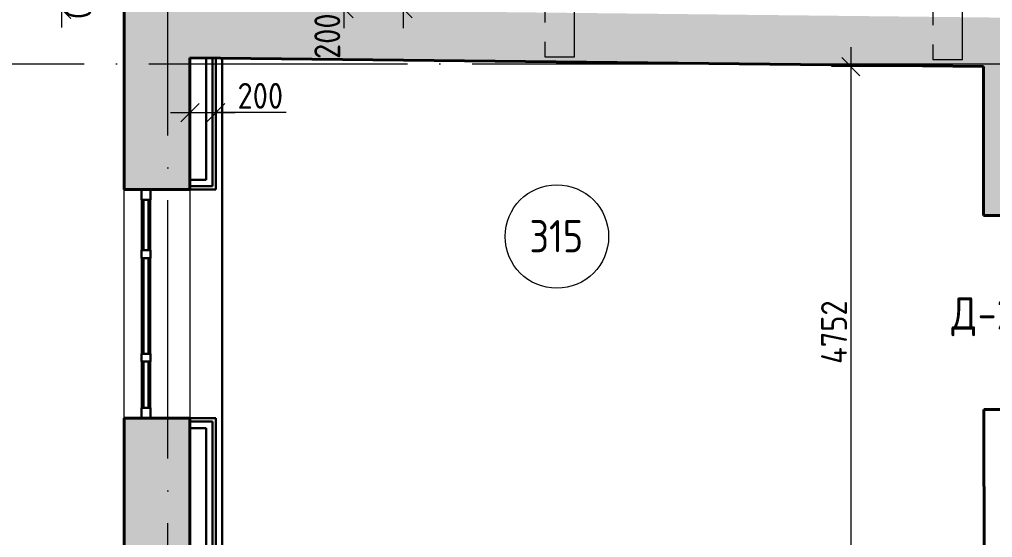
# Model space of a CAD drawing. Header units: millimetres. Extents: x -269164 to 430575, y -569542 to 36130.
# Drawn here: x 171096 to 178619, y -397429 to -393422 of the extents above; entities that cross this region are included whole.
import ezdxf

# ---------------------------------------------------------------- set-up
doc = ezdxf.new("R2010")
doc.units = ezdxf.units.MM
for name, pattern in [('ADSK_Линия сетки', [25, 20, -2.5, 0, -2.5]), ('ADSK_Сверху', [4.5, 3, -1.5]), ('GOST2.303 4', [7, 5, -2, 0])]:
    doc.linetypes.add(name, pattern=pattern)
for name, color, linetype, lineweight in [('Витраж', 7, 'Continuous', 18), ('Каркас', 7, 'Continuous', 18), ('Марки дверей', 7, 'Continuous', 20), ('Марки помещений', 7, 'Continuous', 20), ('Оси', 7, 'Continuous', 9), ('Панели витража', 7, 'Continuous', 18), ('Размеры', 7, 'Continuous', 9), ('Стены внутренние', 7, 'Continuous', 18), ('Стены наружные', 7, 'Continuous', 18)]:
    doc.layers.add(name, color=color, linetype=linetype, lineweight=lineweight)
doc.styles.add('GOST Common', font='GOST_Common.ttf', dxfattribs={"width": 0.9, "height": 200})
doc.styles.add('GOST Common_2', font='GOST_Common.ttf', dxfattribs={"width": 0.9, "height": 250})
doc.dimstyles.new('ADSK_Основной_2_мм_Округление_до_1_мм', dxfattribs={"dimscale": 304.8, "dimtxt": 201.142999, "dimasz": 0.463911, "dimexe": 0.492126, "dimexo": 0.492126, "dimgap": 0.098425, "dimtad": 1, "dimdec": 0, "dimdsep": 46, "dimtxsty": 'GOST Common', "dimblk1": 'OBLIQUE', "dimblk2": 'OBLIQUE', "dimsah": 1, "dimcen": 0.09, "dimdle": 0.492126, "dimazin": 2, "dimtfac": 1, "dimtdec": 4, "dimtix": 1, "dimtmove": 0, "dimatfit": 3, "dimfxl": 1, "dimtvp": 1, "dimtolj": 1, "dimtzin": 0, "dimlwd": 20, "dimlwe": 20, "dimarcsym": 2})
doc.dimstyles.new('ADSK_Основной_2_мм_Округление_до_1_мм_1', dxfattribs={"dimscale": 304.8, "dimtxt": 201.142999, "dimasz": 0.463911, "dimexe": 0.492126, "dimexo": 0.492126, "dimgap": 0.098425, "dimtad": 1, "dimdec": 0, "dimdsep": 46, "dimtxsty": 'GOST Common', "dimblk1": 'OBLIQUE', "dimblk2": 'OBLIQUE', "dimsah": 1, "dimcen": 0.09, "dimdle": 0.492126, "dimazin": 2, "dimtfac": 1, "dimtdec": 4, "dimtix": 1, "dimtmove": 1, "dimatfit": 3, "dimfxl": 1, "dimtvp": 1, "dimtolj": 1, "dimtzin": 0, "dimlwd": 20, "dimlwe": 20, "dimarcsym": 2})

# ---------------------------------------------------------------- blocks, each defined once
blk = doc.blocks.new('Прямоугольный импост - 70х20_60мм-1426885-03 План 3-го этажа маркировочный')
at = {"layer": 'Витраж', "color": 253, "linetype": 'ADSK_Сверху', "true_color": 0xaaaaaa}
for p, q in [((-5936, 19885.2), (-6006, 19885.2)), ((-6006, 19805.2), (-6006, 19885.2)), ((-5936, 19805.2), (-5936, 19885.2)), ((-6006, 19385.2), (-6006, 19415.2)), ((-5936, 19385.2), (-5936, 19415.2))]:
    blk.add_line(p, q, dxfattribs=at)
blk = doc.blocks.new('Прямоугольный импост - 70х20_60мм-1424482-03 План 3-го этажа маркировочный')
at = {"layer": 'Витраж', "color": 253, "linetype": 'ADSK_Сверху', "true_color": 0xaaaaaa}
for p, q in [((-80, 35), (0, 35)), ((0, 35), (0, -35)), ((0, -35), (-80, -35))]:
    blk.add_line(p, q, dxfattribs=at)
blk = doc.blocks.new('Прямоугольный импост - 70х20_60мм-1424483-03 План 3-го этажа маркировочный')
at = {"layer": 'Витраж', "color": 253, "linetype": 'ADSK_Сверху', "true_color": 0xaaaaaa}
for p, q in [((0, 35), (-80, 35)), ((0, -35), (0, 35)), ((-80, -35), (0, -35))]:
    blk.add_line(p, q, dxfattribs=at)
blk = doc.blocks.new('Прямоугольный импост - 70х20_60мм-1225850-03 План 3-го этажа маркировочный')
at = {"layer": 'Витраж', "color": 253, "linetype": 'ADSK_Сверху', "true_color": 0xaaaaaa}
for p, q in [((-6143.8, 27281.2), (-6143.8, 27311.2)), ((-6073.8, 27281.2), (-6073.8, 27311.2)), ((-6143.8, 26511.2), (-6143.8, 26541.2)), ((-6073.8, 26511.2), (-6073.8, 26541.2))]:
    blk.add_line(p, q, dxfattribs=at)
blk = doc.blocks.new('Прямоугольный импост - 70х20_60мм-1225113-03 План 3-го этажа маркировочный')
at = {"layer": 'Витраж', "color": 253, "linetype": 'ADSK_Сверху', "true_color": 0xaaaaaa}
for p, q in [((41024.1, 2434.5), (40994.1, 2434.5)), ((41464.1, 2434.5), (41384.1, 2434.5)), ((41464.1, 2364.5), (41464.1, 2434.5)), ((41024.1, 2364.5), (40994.1, 2364.5)), ((41464.1, 2364.5), (41384.1, 2364.5))]:
    blk.add_line(p, q, dxfattribs=at)
blk = doc.blocks.new('Прямоугольный импост - 70х60мм-1424480-03 План 3-го этажа маркировочный')
at = {"layer": 'Витраж', "color": 253, "linetype": 'ADSK_Сверху', "true_color": 0xaaaaaa}
for p, q in [((-30, 35), (30, 35)), ((30, -35), (-30, -35))]:
    blk.add_line(p, q, dxfattribs=at)
blk = doc.blocks.new('Прямоугольный импост - 70х60мм-1225009-03 План 3-го этажа маркировочный')
at = {"layer": 'Витраж', "color": 253, "linetype": 'ADSK_Сверху', "true_color": 0xaaaaaa}
for p, q in [((41024.1, 2434.5), (41024.1, 2364.5)), ((41384.1, 2434.5), (41024.1, 2434.5)), ((41384.1, 2364.5), (41384.1, 2434.5)), ((41384.1, 2364.5), (41024.1, 2364.5))]:
    blk.add_line(p, q, dxfattribs=at)
blk = doc.blocks.new('Прямоугольный импост - 70х60мм-1426887-03 План 3-го этажа маркировочный')
at = {"layer": 'Витраж', "color": 253, "linetype": 'ADSK_Сверху', "true_color": 0xaaaaaa}
for p, q in [((-5936, 19805.2), (-6006, 19805.2)), ((-6006, 19415.2), (-6006, 19805.2)), ((-5936, 19415.2), (-5936, 19805.2)), ((-6006, 19415.2), (-5936, 19415.2))]:
    blk.add_line(p, q, dxfattribs=at)
blk = doc.blocks.new('Прямоугольный импост - 70х60мм-1229542-03 План 3-го этажа маркировочный')
at = {"layer": 'Витраж', "color": 253, "linetype": 'ADSK_Сверху', "true_color": 0xaaaaaa}
for p, q in [((-6073.8, 27281.2), (-6143.8, 27281.2)), ((-6143.8, 26541.2), (-6143.8, 27281.2)), ((-6073.8, 26541.2), (-6073.8, 27281.2)), ((-6143.8, 26541.2), (-6073.8, 26541.2))]:
    blk.add_line(p, q, dxfattribs=at)
blk = doc.blocks.new('Системная панель - _AR_Стекло_40мм_привязка по центру-V30-03 План 3-го этажа маркировочный')
at = {"layer": 'Панели витража', "lineweight": 30}
for p, q in [((180, 20), (-180, 20)), ((-180, 20), (-180, -20)), ((180, -20), (180, 20)), ((-180, -20), (180, -20))]:
    blk.add_line(p, q, dxfattribs=at)
blk = doc.blocks.new('Прямоугольный импост - 70х40_60мм-V7-03 План 3-го этажа маркировочный')
at = {"layer": 'Витраж'}
for p, q in [((41024.1, 2434.5), (41384.1, 2434.5)), ((41024.1, 2364.5), (41384.1, 2364.5))]:
    blk.add_line(p, q, dxfattribs=at)
blk = doc.blocks.new('Прямоугольный импост - 70х20_60мм-V31-03 План 3-го этажа маркировочный')
at = {"layer": 'Витраж', "lineweight": 30}
for p, q in [((-80, 35), (0, 35)), ((-80, -35), (-80, 35)), ((0, 35), (0, -35)), ((0, -35), (-80, -35))]:
    blk.add_line(p, q, dxfattribs=at)
blk = doc.blocks.new('Прямоугольный импост - 70х20_60мм-V32-03 План 3-го этажа маркировочный')
at = {"layer": 'Витраж', "lineweight": 30}
for p, q in [((0, 35), (-80, 35)), ((-80, 35), (-80, -35)), ((0, -35), (0, 35)), ((-80, -35), (0, -35))]:
    blk.add_line(p, q, dxfattribs=at)
blk = doc.blocks.new('Системная панель - _AR_Стекло_40мм_привязка по центру-V33-03 План 3-го этажа маркировочный')
at = {"layer": 'Панели витража', "lineweight": 30}
for p, q in [((195, 20), (-195, 20)), ((-195, 20), (-195, -20)), ((195, -20), (195, 20)), ((-195, -20), (195, -20))]:
    blk.add_line(p, q, dxfattribs=at)
blk = doc.blocks.new('Прямоугольный импост - 70х40_60мм-1426886-03 План 3-го этажа маркировочный')
at = {"layer": 'Витраж'}
for p, q in [((-6006, 19805.2), (-6006, 19415.2)), ((-5936, 19805.2), (-5936, 19415.2))]:
    blk.add_line(p, q, dxfattribs=at)
blk = doc.blocks.new('Системная панель - _AR_Стекло_40мм_привязка по центру-1225896-03 План 3-го этажа маркировочный')
at = {"layer": 'Панели витража', "lineweight": 30}
for p, q in [((370, 20), (-370, 20)), ((-370, 20), (-370, -20)), ((370, -20), (370, 20)), ((-370, -20), (370, -20))]:
    blk.add_line(p, q, dxfattribs=at)
blk = doc.blocks.new('Прямоугольный импост - 70х40_60мм-1229684-03 План 3-го этажа маркировочный')
at = {"layer": 'Витраж'}
for p, q in [((-6143.8, 27281.2), (-6143.8, 26541.2)), ((-6073.8, 27281.2), (-6073.8, 26541.2))]:
    blk.add_line(p, q, dxfattribs=at)
blk = doc.blocks.new('Прямоугольный импост - 70х60мм-V35-03 План 3-го этажа маркировочный')
at = {"layer": 'Витраж', "lineweight": 30}
for p, q in [((-30, 35), (30, 35)), ((-30, -35), (-30, 35)), ((30, 35), (30, -35)), ((30, -35), (-30, -35))]:
    blk.add_line(p, q, dxfattribs=at)
blk = doc.blocks.new('ADSK_Марка_Помещение_ОдноЗначение - Номер-247393-03 План 3-го этажа маркировочный')
at = {"layer": 'Марки помещений'}
blk.add_circle((0, 0), 4, dxfattribs=at)
blk = doc.blocks.new('_Oblique')
at = {"color": 0, "linetype": 'ByBlock', "lineweight": -2}
blk.add_line((-0.5, -0.5), (0.5, 0.5), dxfattribs=at)
blk = doc.blocks.new('*D12186')
at = {"layer": 'Defpoints', "color": 0, "transparency": 16777216}
for p in [(172413.3, -393138.3), (171420.7, -393342.8), (172414.2, -393338.3)]:
    blk.add_point(p, dxfattribs=at)
at = {"layer": 'Размеры', "color": 0, "lineweight": 20, "transparency": 16777216}
for p, q in [((171419.9, -393142.8), (171419.2, -393001.4)), ((172263.3, -393139), (171269.9, -393143.5)), ((171419.9, -393142.8), (171420.7, -393342.8)), ((172264.2, -393339), (171270.8, -393343.5)), ((171420.7, -393342.8), (171421.4, -393484.2))]:
    blk.add_line(p, q, dxfattribs=at)
at = {"layer": 'Размеры', "color": 0, "lineweight": 20, "transparency": 16777216, "xscale": 141.4, "yscale": 141.4, "zscale": 141.4}
for p, rotation in [((171419.9, -393142.8), 270.2572279493443), ((171420.7, -393342.8), 90.2572279493443)]:
    blk.add_blockref('_Oblique', p, dxfattribs=dict(at, rotation=rotation))
at = {"layer": 'Размеры', "color": 0, "lineweight": 20, "transparency": 16777216, "insert": (171550.3, -393242.2), "char_height": 200, "width": 560.473, "attachment_point": 5, "rotation": 270.25723, "style": 'GOST Common'}
blk.add_mtext('\\A1;200', dxfattribs=at)
blk = doc.blocks.new('*D12192')
at = {"layer": 'Defpoints', "color": 0, "transparency": 16777216}
for p in [(173064.2, -391638.3), (173064.2, -393338.3), (174062.1, -393338.3)]:
    blk.add_point(p, dxfattribs=at)
at = {"layer": 'Размеры', "color": 0, "lineweight": 20, "transparency": 16777216}
for p, q in [((174062.1, -391488.3), (174062.1, -393488.3)), ((173214.2, -391638.3), (174212.1, -391638.3)), ((173214.2, -393338.3), (174212.1, -393338.3))]:
    blk.add_line(p, q, dxfattribs=at)
at = {"layer": 'Размеры', "color": 0, "lineweight": 20, "transparency": 16777216, "xscale": 141.4, "yscale": 141.4, "zscale": 141.4}
for p, rotation in [((174062.1, -391638.3), 90), ((174062.1, -393338.3), 270)]:
    blk.add_blockref('_Oblique', p, dxfattribs=dict(at, rotation=rotation))
at = {"layer": 'Размеры', "color": 0, "transparency": 16777216, "insert": (173932.1, -392488.3), "char_height": 200, "attachment_point": 5, "rotation": 90, "style": 'GOST Common'}
blk.add_mtext('\\A1;1700', dxfattribs=at)
blk = doc.blocks.new('*D12189')
at = {"layer": 'Defpoints', "color": 0, "transparency": 16777216}
for p in [(172964.2, -393138.3), (173605.8, -393138.3), (172964.2, -393338.3)]:
    blk.add_point(p, dxfattribs=at)
at = {"layer": 'Размеры', "color": 0, "lineweight": 20, "transparency": 16777216}
for p, q in [((173605.8, -393488.3), (173605.8, -392988.3)), ((173114.2, -393138.3), (173755.8, -393138.3)), ((173114.2, -393338.3), (173755.8, -393338.3))]:
    blk.add_line(p, q, dxfattribs=at)
at = {"layer": 'Размеры', "color": 0, "lineweight": 20, "transparency": 16777216, "xscale": 141.4, "yscale": 141.4, "zscale": 141.4}
for p, rotation in [((173605.8, -393138.3), 90), ((173605.8, -393338.3), 270)]:
    blk.add_blockref('_Oblique', p, dxfattribs=dict(at, rotation=rotation))
at = {"layer": 'Размеры', "color": 0, "transparency": 16777216, "insert": (173475.8, -393551.4), "char_height": 200, "attachment_point": 5, "rotation": 90, "style": 'GOST Common'}
blk.add_mtext('\\A1;200', dxfattribs=at)
blk = doc.blocks.new('*D12251')
at = {"layer": 'Defpoints', "color": 0, "transparency": 16777216}
for p in [(172414.2, -393765.1), (172614.2, -393765.1), (172614.2, -394142.7)]:
    blk.add_point(p, dxfattribs=at)
at = {"layer": 'Размеры', "color": 0, "lineweight": 20, "transparency": 16777216}
for p, q in [((172414.2, -393915.1), (172414.2, -394292.7)), ((172614.2, -393915.1), (172614.2, -394292.7)), ((172264.2, -394142.7), (172764.2, -394142.7)), ((173159.1, -394142.7), (172614.2, -394142.7))]:
    blk.add_line(p, q, dxfattribs=at)
at = {"layer": 'Размеры', "color": 0, "lineweight": 20, "transparency": 16777216, "xscale": 141.4, "yscale": 141.4, "zscale": 141.4, "rotation": 180}
blk.add_blockref('_Oblique', (172414.2, -394142.7), dxfattribs=at)
at = {"layer": 'Размеры', "color": 0, "lineweight": 20, "transparency": 16777216, "xscale": 141.4, "yscale": 141.4, "zscale": 141.4}
blk.add_blockref('_Oblique', (172614.2, -394142.7), dxfattribs=at)
at = {"layer": 'Размеры', "color": 0, "transparency": 16777216, "insert": (172958.1, -394012.7), "char_height": 200, "attachment_point": 5, "style": 'GOST Common'}
blk.add_mtext('\\A1;200', dxfattribs=at)
blk = doc.blocks.new('*D12253')
at = {"layer": 'Defpoints', "color": 0, "transparency": 16777216}
for p in [(178548.6, -393786.7), (177523.6, -398539), (178062, -398539)]:
    blk.add_point(p, dxfattribs=at)
at = {"layer": 'Размеры', "color": 0, "lineweight": 20, "transparency": 16777216}
for p, q in [((177523.6, -393636.7), (177523.6, -398689)), ((178398.6, -393786.7), (177373.6, -393786.7)), ((177912, -398539), (177373.6, -398539))]:
    blk.add_line(p, q, dxfattribs=at)
at = {"layer": 'Размеры', "color": 0, "lineweight": 20, "transparency": 16777216, "xscale": 141.4, "yscale": 141.4, "zscale": 141.4}
for p, rotation in [((177523.6, -393786.7), 90), ((177523.6, -398539), 270)]:
    blk.add_blockref('_Oblique', p, dxfattribs=dict(at, rotation=rotation))
at = {"layer": 'Размеры', "color": 0, "transparency": 16777216, "insert": (177393.6, -395840.6), "char_height": 200, "attachment_point": 5, "rotation": 90, "style": 'GOST Common'}
blk.add_mtext('\\A1;4752', dxfattribs=at)

msp = doc.modelspace()

# ---------------------------------------------------------------- hatches: boundary and pattern name
at = {"layer": 'Стены внутренние', "true_color": 0xc0c0c0}
h = msp.add_hatch(color=9, dxfattribs=at)
h.paths.add_polyline_path([(181616.41, -393820.01), (181616.41, -393439.99), (181116.41, -393434.46), (181114.7, -393812.31), (181310.85, -393816.63)])
h.paths.add_polyline_path([(179614.71, -393805.56), (179616.45, -393417.89), (172414.15, -393338.34), (172414.15, -393718.36), (178548.65, -393786.12), (178550.47, -394938.14), (178930.47, -394937.54), (178928.66, -393790.32)])
at = {"layer": 'Стены наружные', "true_color": 0xc0c0c0}
h = msp.add_hatch(color=9, dxfattribs=at)
h.paths.add_polyline_path([(172234.88, -409700.93), (172414.15, -409700.93), (172414.15, -408512.66), (171904.15, -408512.66), (171904.15, -409700.93), (172188.06, -409700.93)])
h.paths.add_polyline_path([(171904.15, -406742.66), (172414.15, -406742.66), (172414.15, -404580.73), (171904.15, -404580.73)])
h.paths.add_polyline_path([(172414.15, -402810.73), (172414.15, -400552.94), (171904.15, -400552.94), (171904.15, -402810.73), (172249.02, -402810.73)])
h.paths.add_polyline_path([(172414.15, -398782.94), (172414.15, -396506.97), (171904.15, -396506.97), (171904.15, -398782.94), (172258, -398782.94)])
h.paths.add_polyline_path([(172234.88, -394736.97), (172414.15, -394736.97), (172414.15, -387374.36), (171904.15, -387369.44), (171904.15, -394736.97), (172188.06, -394736.97)])

# ---------------------------------------------------------------- linework, layer by layer
at = {"layer": 'Каркас', "color": 30, "linetype": 'GOST2.303 4', "ltscale": 75, "true_color": 0xf26722}
for points in [[(175387.26, -387294.56), (175157.26, -387294.56), (175157.26, -393711.06), (175387.26, -393711.06)], [(178387.75, -387314.71), (178157.75, -387314.71), (178157.75, -393731.21), (178387.75, -393731.21)]]:
    msp.add_lwpolyline(points, close=True, dxfattribs=at)
at = {"layer": 'Оси', "linetype": 'ADSK_Линия сетки', "ltscale": 100}
for p, q in [((172242.82, -439320.18), (172242.82, -386200.07)), ((167096.68, -393765.13), (235324.62, -393765.13))]:
    msp.add_line(p, q, dxfattribs=at)
at = {"layer": 'Стены внутренние', "lineweight": 40}
for p, q in [((172414.15, -393718.36), (178548.65, -393786.12)), ((178548.65, -393786.12), (178550.47, -394938.14)), ((178550.47, -394938.14), (178860.47, -394937.65)), ((178862.84, -396437.65), (178552.84, -396438.14)), ((178552.84, -396438.14), (178562.97, -402841.12))]:
    msp.add_line(p, q, dxfattribs=at)
at = {"layer": 'Стены внутренние', "color": 32, "lineweight": 30, "true_color": 0xcd6928}
for p, q in [((172539.15, -394661.97), (172539.15, -393719.74)), ((172589.15, -394711.97), (172589.15, -393720.3)), ((172614.15, -394736.97), (172614.15, -393720.57)), ((172664.15, -401596.39), (172664.15, -393721.12)), ((172414.15, -394661.97), (172539.15, -394661.97)), ((172414.15, -394711.97), (172589.15, -394711.97)), ((172414.15, -394736.97), (172614.15, -394736.97)), ((172414.15, -396506.97), (172614.15, -396506.97)), ((172414.15, -396531.97), (172589.15, -396531.97)), ((172589.15, -398757.94), (172589.15, -396531.97)), ((172614.15, -398782.94), (172614.15, -396506.97)), ((172414.15, -396581.97), (172539.15, -396581.97)), ((172539.15, -398707.94), (172539.15, -396581.97))]:
    msp.add_line(p, q, dxfattribs=at)
at = {"layer": 'Стены наружные', "lineweight": 40}
for p, q in [((171904.15, -386859.41), (171904.15, -394736.97)), ((172414.15, -394736.97), (172414.15, -393718.36)), ((171904.15, -394736.97), (172414.15, -394736.97)), ((171904.15, -396506.97), (171904.15, -398782.94)), ((172414.15, -396506.97), (171904.15, -396506.97)), ((172414.15, -398782.94), (172414.15, -396506.97))]:
    msp.add_line(p, q, dxfattribs=at)
at = {"layer": 'Стены наружные'}
for p, q in [((171904.15, -396506.97), (171904.15, -394736.97)), ((172414.15, -394736.97), (172414.15, -396506.97))]:
    msp.add_line(p, q, dxfattribs=at)

# ---------------------------------------------------------------- block references
at = {"layer": 'Витраж', "color": 253, "linetype": 'ADSK_Сверху', "true_color": 0xaaaaaa}
for name, p in [('Прямоугольный импост - 70х20_60мм-1426885-03 План 3-го этажа маркировочный', (178045.2, -414622.16)), ('Прямоугольный импост - 70х60мм-1426887-03 План 3-го этажа маркировочный', (178045.2, -414622.16)), ('Прямоугольный импост - 70х20_60мм-1225850-03 План 3-го этажа маркировочный', (178182.91, -422548.15)), ('Прямоугольный импост - 70х60мм-1229542-03 План 3-го этажа маркировочный', (178182.91, -422548.15))]:
    msp.add_blockref(name, p, dxfattribs=at)
at = {"layer": 'Витраж', "color": 253, "linetype": 'ADSK_Сверху', "true_color": 0xaaaaaa, "extrusion": (0, 0, -1), "rotation": 90.00000000000007}
for name, p in [('Прямоугольный импост - 70х20_60мм-1424482-03 План 3-го этажа маркировочный', (-172074.15, -394736.97)), ('Прямоугольный импост - 70х60мм-1424480-03 План 3-го этажа маркировочный', (-172074.15, -395236.97)), ('Прямоугольный импост - 70х60мм-1424480-03 План 3-го этажа маркировочный', (-172074.15, -396036.97))]:
    msp.add_blockref(name, p, dxfattribs=at)
at = {"layer": 'Витраж', "extrusion": (0, 0, -1), "rotation": 90.00000000000007}
for name, p in [('Прямоугольный импост - 70х20_60мм-V31-03 План 3-го этажа маркировочный', (-172074.15, -394736.97)), ('Прямоугольный импост - 70х60мм-V35-03 План 3-го этажа маркировочный', (-172074.15, -395236.97)), ('Прямоугольный импост - 70х60мм-V35-03 План 3-го этажа маркировочный', (-172074.15, -396036.97))]:
    msp.add_blockref(name, p, dxfattribs=at)
at = {"layer": 'Витраж'}
for name, p in [('Прямоугольный импост - 70х40_60мм-1426886-03 План 3-го этажа маркировочный', (178045.2, -414622.16)), ('Прямоугольный импост - 70х40_60мм-1229684-03 План 3-го этажа маркировочный', (178182.91, -422548.15))]:
    msp.add_blockref(name, p, dxfattribs=at)
at = {"layer": 'Витраж', "color": 253, "linetype": 'ADSK_Сверху', "true_color": 0xaaaaaa}
for name, p, rotation in [('Прямоугольный импост - 70х20_60мм-1225113-03 План 3-го этажа маркировочный', (169674.65, -355042.87), 269.9999999999998), ('Прямоугольный импост - 70х60мм-1225009-03 План 3-го этажа маркировочный', (169674.65, -355042.87), 269.9999999999998), ('Прямоугольный импост - 70х20_60мм-1424483-03 План 3-го этажа маркировочный', (172074.15, -396506.97), 269.9999999999999)]:
    msp.add_blockref(name, p, dxfattribs=dict(at, rotation=rotation))
at = {"layer": 'Витраж'}
for name, p, rotation in [('Прямоугольный импост - 70х40_60мм-V7-03 План 3-го этажа маркировочный', (169674.65, -355042.87), 269.9999999999998), ('Прямоугольный импост - 70х20_60мм-V32-03 План 3-го этажа маркировочный', (172074.15, -396506.97), 269.9999999999999)]:
    msp.add_blockref(name, p, dxfattribs=dict(at, rotation=rotation))
at = {"layer": 'Марки помещений', "xscale": 99.99999999999993, "yscale": 99.99999999999993, "zscale": 99.99999999999993}
msp.add_blockref('ADSK_Марка_Помещение_ОдноЗначение - Номер-247393-03 План 3-го этажа маркировочный', (175251.04, -395100.96), dxfattribs=at)
at = {"layer": 'Панели витража', "rotation": 89.99999999999993}
for name, p in [('Системная панель - _AR_Стекло_40мм_привязка по центру-V33-03 План 3-го этажа маркировочный', (172074.15, -395011.97)), ('Системная панель - _AR_Стекло_40мм_привязка по центру-1225896-03 План 3-го этажа маркировочный', (172074.15, -395636.97)), ('Системная панель - _AR_Стекло_40мм_привязка по центру-V30-03 План 3-го этажа маркировочный', (172074.15, -396246.97))]:
    msp.add_blockref(name, p, dxfattribs=at)

# ---------------------------------------------------------------- texts
at = {"layer": 'Марки дверей', "lineweight": 9, "char_height": 250, "attachment_point": 1, "style": 'GOST Common_2'}
for s, insert, width in [('\\fGOST Common|b0|i0|c204|p34|;\\W.9;Д', (178301.83, -395570.83), 245.3164), ('-28', (178504.23, -395570.83), 584.4302)]:
    msp.add_mtext(s, dxfattribs=dict(at, insert=insert, width=width))
at = {"layer": 'Марки помещений', "lineweight": 9, "insert": (175039.08, -394973.24), "char_height": 250, "width": 526.7087, "attachment_point": 1, "style": 'GOST Common_2'}
msp.add_mtext('315', dxfattribs=at)

# ---------------------------------------------------------------- dimensions: what is measured, and where the dimension line sits
at = {"layer": 'Размеры', "color": 18, "true_color": 0x000000}
dim = msp.add_linear_dim(base=(174062.06, -393338.34), p1=(173064.15, -391638.34), p2=(173064.15, -393338.34), angle=90, dimstyle='ADSK_Основной_2_мм_Округление_до_1_мм_1', override={"dimpost": '<>'}, dxfattribs=at)
dim.commit()
dim.dimension.update_dxf_attribs({"geometry": '*D12192', "text_midpoint": (173932.06, -392488.34)})
at = {"layer": 'Размеры', "lineweight": 20}
dim = msp.add_linear_dim(base=(171420.75, -393342.8), p1=(172413.29, -393138.34), p2=(172414.15, -393338.34), angle=90.257228, dimstyle='ADSK_Основной_2_мм_Округление_до_1_мм', override={"dimpost": '<>', "dimfxl": 1500}, dxfattribs=at)
dim.commit()
dim.dimension.update_dxf_attribs({"geometry": '*D12186', "text_midpoint": (171550.3, -393242.22)})
at = {"layer": 'Размеры', "color": 18, "true_color": 0x000000}
for base, p1, p2, picture, middle in [((173605.85, -393138.34), (172964.15, -393338.34), (172964.15, -393138.34), '*D12189', (173605.85, -393551.4)), ((177523.59, -398539.03), (178548.65, -393786.69), (178061.99, -398539.03), '*D12253', (177523.59, -395840.57))]:
    dim = msp.add_linear_dim(base=base, p1=p1, p2=p2, angle=90, dimstyle='ADSK_Основной_2_мм_Округление_до_1_мм_1', override={"dimpost": '<>'}, dxfattribs=at)
    dim.commit()
    dim.dimension.update_dxf_attribs({"geometry": picture, "text_midpoint": middle, "dimtype": 160})
dim = msp.add_linear_dim(base=(172614.15, -394142.71), p1=(172414.15, -393765.13), p2=(172614.15, -393765.13), dimstyle='ADSK_Основной_2_мм_Округление_до_1_мм_1', override={"dimpost": '<>'}, dxfattribs=at)
dim.commit()
dim.dimension.update_dxf_attribs({"geometry": '*D12251', "text_midpoint": (172958.11, -394142.71), "dimtype": 160})

doc.saveas('drawing.dxf')
